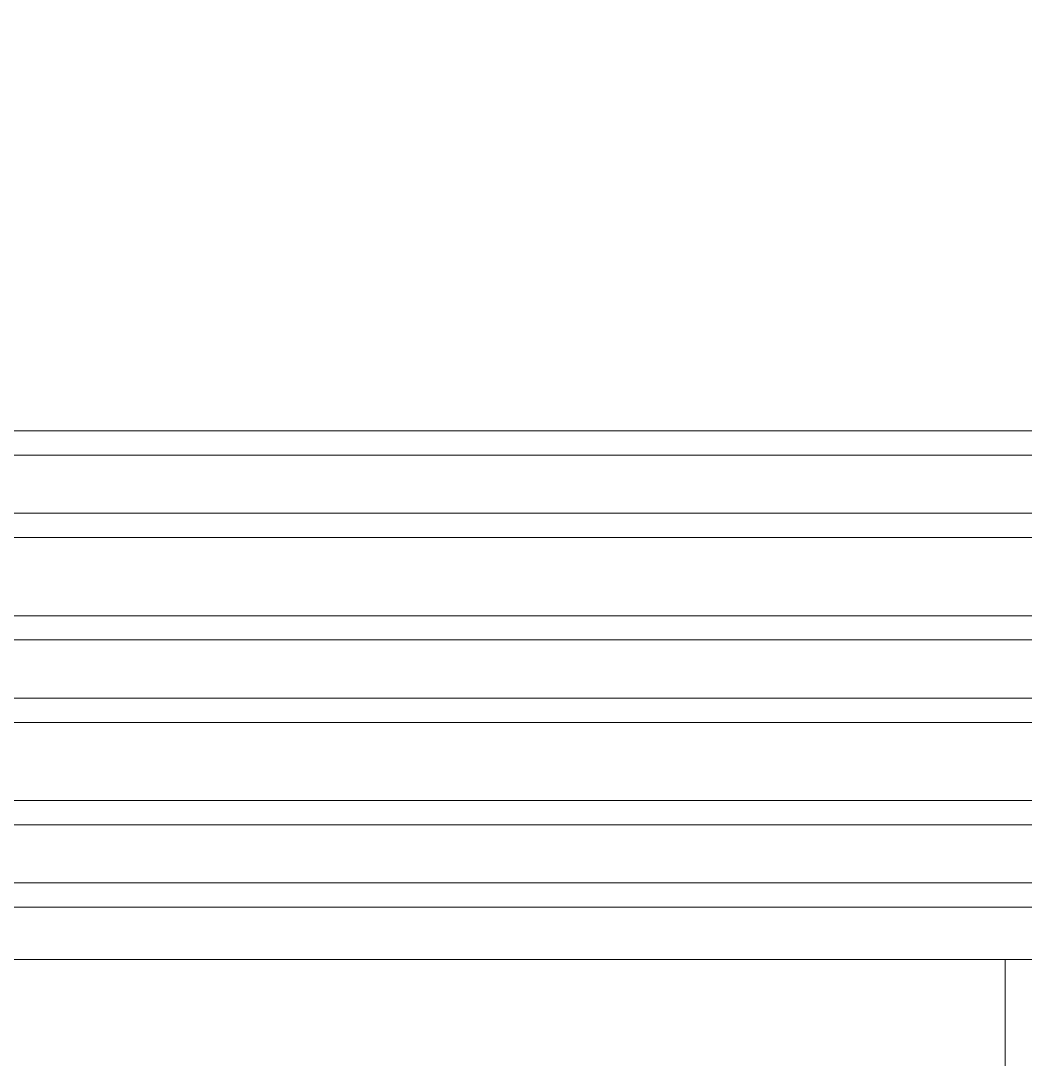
# Model space of a CAD drawing. Header units: centimetres. Extents: x 394264 to 551709, y 50011 to 59011.
# Drawn here: x 517825.57 to 517846.28, y 52337.31 to 52358.74 of the extents above; entities that cross this region are included whole.
import ezdxf
from ezdxf.enums import TextEntityAlignment as Align

# ---------------------------------------------------------------- set-up
doc = ezdxf.new("R2010")
doc.units = ezdxf.units.CM
doc.linetypes.add('HIDDEN', pattern=[9.525, 6.35, -3.175])
doc.layers.get('0').update_dxf_attribs({"lineweight": 9})
for name, color, linetype, lineweight in [('0-KRCN-MİMARİ-220526', 8, 'Continuous', 9), ('A_Pencere Doğrama-Ex', 140, 'Continuous', 15), ('M00_Mahal_No$0$MH_Alan', 51, 'Continuous', 9), ('Y_Hidden_[Gizli]', 9, 'HIDDEN', 9)]:
    doc.layers.add(name, color=color, linetype=linetype, lineweight=lineweight)
doc.styles.add('M00_Mahal_No$0$Kalin01', font='swissk.ttf')
doc.styles.add('M00_Mahal_No$0$Normal', font='swiss.ttf')
doc.styles.add('MAHAL', font='swissc.ttf')

# ---------------------------------------------------------------- blocks, each defined once
blk = doc.blocks.new('1_etap')
at = {"color": 8}
for points in [[(397.05, 30.409), (699.767, 30.409), (699.767, 30.909), (397.05, 30.909)], [(397.05, 28.709), (699.767, 28.709), (699.767, 29.209), (397.05, 29.209)], [(397.05, 26.594), (699.767, 26.594), (699.767, 27.094), (397.05, 27.094)], [(397.05, 24.894), (699.767, 24.894), (699.767, 25.394), (397.05, 25.394)], [(397.05, 22.779), (699.767, 22.779), (699.767, 23.279), (397.05, 23.279)], [(397.05, 21.079), (699.767, 21.079), (699.767, 21.579), (397.05, 21.579)]]:
    blk.add_lwpolyline(points, close=True, dxfattribs=at)
at = {"layer": 'Y_Hidden_[Gizli]', "color": 8}
for p, q in [((838.365, 20), (55, 20)), ((688.365, 20), (688.365, -130))]:
    blk.add_line(p, q, dxfattribs=at)
at = {"color": 8, "linetype": 'ByBlock', "lineweight": -2}
for tag, height, style, p in [('MAHALNO', 15.68, 'M00_Mahal_No$0$Kalin01', (-1403.518, 5182.999, -22.72)), ('MAHALADI', 25.088, 'M00_Mahal_No$0$Normal', (-1403.518, 5151.639, -22.72)), ('MAHALNO', 9.8, 'M00_Mahal_No$0$Kalin01', (-1049.836, 5038.219)), ('MAHALADI', 15.68, 'M00_Mahal_No$0$Normal', (-1049.836, 5018.619)), ('MAHALNO', 19.6, 'M00_Mahal_No$0$Kalin01', (585.191, 4515.867)), ('MAHALADI', 31.36, 'M00_Mahal_No$0$Normal', (585.191, 4476.667)), ('MAHALNO', 19.6, 'M00_Mahal_No$0$Kalin01', (543.648, 3917.935)), ('MAHALADI', 31.36, 'M00_Mahal_No$0$Normal', (543.648, 3878.735)), ('MAHALNO', 19.6, 'M00_Mahal_No$0$Kalin01', (175.42, 3438.172)), ('MAHALADI', 31.36, 'M00_Mahal_No$0$Normal', (175.42, 3398.972)), ('MAHALNO', 15.68, 'M00_Mahal_No$0$Kalin01', (662.5, 3278.679)), ('MAHALADI', 25.088, 'M00_Mahal_No$0$Normal', (662.5, 3247.319)), ('MAHALNO', 9.8, 'M00_Mahal_No$0$Kalin01', (928.42, 2524.929)), ('MAHALADI', 15.68, 'M00_Mahal_No$0$Normal', (928.42, 2505.329)), ('MAHALNO', 19.6, 'M00_Mahal_No$0$Kalin01', (683.014, 1295.866)), ('MAHALADI', 31.36, 'M00_Mahal_No$0$Normal', (683.014, 1256.666))]:
    blk.add_attdef(tag, text='', height=height, dxfattribs=dict(at, style=style)).set_placement(p, align=Align.MIDDLE_CENTER)
at = {"layer": 'A_Pencere Doğrama-Ex', "color": 8, "style": 'MAHAL'}
for p in [(163.408, 4608.463), (585.696, 4362.453), (584.071, 3781.103), (404.743, 3207.042), (477.619, 2356.773), (647.127, 1093.283), (160.829, 91.106)]:
    blk.add_attdef('KOT', p, '', height=10, dxfattribs=at)
at = {"layer": 'M00_Mahal_No$0$MH_Alan', "color": 8, "style": 'M00_Mahal_No$0$Normal'}
for height, p in [(25.088, (-1403.518, 5114.007, -22.72)), (15.68, (-1049.836, 4995.099)), (31.36, (585.191, 4429.627)), (31.36, (543.648, 3831.695)), (31.36, (175.42, 3351.932)), (25.088, (662.5, 3209.687)), (15.68, (928.42, 2481.809)), (31.36, (683.014, 1209.626))]:
    blk.add_attdef('ALAN', text='', height=height, dxfattribs=at).set_placement(p, align=Align.MIDDLE_CENTER)
blk = doc.blocks.new('A$C9e52caec')
at = {"color": 8}
blk.add_blockref('1_etap', (12530, 57), dxfattribs=at)
at = {"color": 8, "ltscale": 10}
blk.add_lwpolyline([(12564.5, 4737), (13970, 4737), (13970, 77), (12564.5, 77)], close=True, dxfattribs=at)

msp = doc.modelspace()

# ---------------------------------------------------------------- block references
at = {"layer": '0-KRCN-MİMARİ-220526', "rotation": 359.999999999997}
msp.add_blockref('A$C9e52caec', (504627.506, 52262.368, 73.999), dxfattribs=at)

doc.saveas('drawing.dxf')
